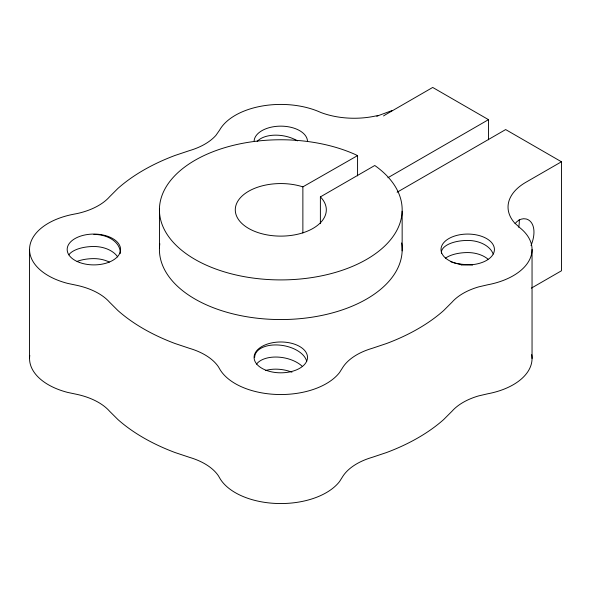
<?xml version="1.0" encoding="UTF-8"?>
<svg xmlns="http://www.w3.org/2000/svg" width="591" height="591" viewBox="0 0 591 591"><rect width="100%" height="100%" fill="white"/><g stroke="black" fill="none" stroke-linecap="round" stroke-linejoin="round"><path stroke-width="0.89" d="M515.116 223.605C517.627 220.229 521.912 217.902 526.175 218.98A26.706 15.425 -60 0 1 531.021 245.509M488.498 139.808L488.498 119.655L432.708 87.446L386.366 114.203A66.753 38.541 -60 0 0 383.544 115.932M320.388 223.671L320.388 196.892L374.746 165.51L375.832 166.248A121.377 70.078 0 0 1 308.657 278.043A121.377 70.078 0 0 1 162.045 195.355A121.377 70.078 0 0 1 354.068 153.97L357.57 155.603L357.57 175.889M387.91 177.728L488.498 119.655M397.1 192.245L505.66 129.569L561.45 161.779L561.45 270.789L531.361 288.135M561.45 161.779L525.813 182.316A60.688 35.039 0 0 0 514.658 222.999L519.762 227.653A64.33 37.137 0 0 1 487.597 284.803L478.511 286.923A60.688 35.039 0 0 0 451.989 302.23L443.671 310.548A194.203 112.12 0 0 1 386.566 343.511L372.16 348.335A60.688 35.039 0 0 0 343.053 366.996L339.566 372.5A64.33 37.137 0 0 1 277.43 394.485A64.33 37.137 0 0 1 219.616 368.873L218.53 366.981A60.688 35.039 0 0 0 189.43 348.321L175.032 343.511A194.203 112.12 0 0 1 117.927 310.548L109.579 302.23A60.688 35.039 0 0 0 77.258 285.423L67.714 283.407A64.33 37.137 0 0 1 29.639 247.533A64.33 37.137 0 0 1 74.001 214.156L77.281 213.528A60.688 35.039 0 0 0 109.608 196.729L117.927 188.418A194.203 112.12 0 0 1 175.032 155.448L189.438 150.631A60.688 35.039 0 0 0 215.959 135.317L219.616 130.086A64.33 37.137 0 0 1 318.608 111.514L321.149 112.6A60.688 35.039 0 0 0 375.95 115.925L378.388 115.6L392.394 110.443M320.388 196.892L320.765 197.268A45.514 26.277 0 0 1 288.223 235.765A45.514 26.277 0 0 1 235.949 205.358A45.514 26.277 0 0 1 302.873 186.859L357.57 155.603M376.762 116.228L378.388 115.6M532.048 249.483L532.048 358.493M402.153 211.223L402.153 250.865M302.873 186.859L302.873 233.024M159.444 208.453L159.444 248.094M29.55 249.483L29.55 358.493M29.779 355.383A64.33 37.137 0 0 0 67.714 392.424L77.258 394.441A60.688 35.039 0 0 1 109.579 411.24L117.927 419.558A194.203 112.12 0 0 0 175.032 452.529L189.43 457.331A60.688 35.039 0 0 1 218.53 475.991L219.616 477.89A64.33 37.137 0 0 0 277.43 503.502A64.33 37.137 0 0 0 339.566 481.517L343.053 476.006A60.688 35.039 0 0 1 372.16 457.345L386.566 452.529A194.203 112.12 0 0 0 443.671 419.558L451.989 411.247A60.688 35.039 0 0 1 478.511 395.933L487.597 393.813A64.33 37.137 0 0 0 531.693 354.615M401.644 242.945A121.377 70.078 0 0 1 281.456 319.554A121.377 70.078 0 0 1 159.836 243.699M254.123 140.835A26.706 15.418 0 0 1 281.22 126.149A26.706 15.418 0 0 1 307.497 141.323M519.193 219.734A26.388 12.167 -60 0 1 518.691 227.247M257.166 141.448A26.396 15.085 9.8 0 1 297.458 140.865M467.717 264.576A26.396 12.064 0 0 1 450.948 261.798M441.44 253.266A26.396 12.064 0 0 1 467.717 240.441A26.396 18.114 0 0 1 493.219 254.056M487.996 259.131A26.396 18.114 0 0 0 467.717 252.564A26.396 12.064 0 0 0 445.496 258.156M472.645 265.004A26.396 18.114 0 0 0 467.717 264.672A26.396 12.064 0 0 0 461.172 265.049M254.662 357.4A26.396 15.085 9.8 0 1 279.159 345.063A26.396 15.085 9.8 0 1 306.722 361.522M256.509 364.137A26.396 15.085 9.8 0 1 277.534 357.075A26.396 15.085 9.8 0 1 301.935 366.051M265.44 370.579A26.396 15.085 9.8 0 1 291.924 372.182M68.837 254.832A26.396 12.064 0 0 1 93.88 246.499A26.396 18.114 0 0 1 117.698 256.908M93.88 234.398A26.396 18.114 0 0 1 120.158 253.65M109.342 262.086A26.396 18.114 0 0 0 93.88 258.622A26.396 12.064 0 0 0 77.111 261.385M453.29 262.456A26.706 15.418 0 0 0 494.394 250.207A26.706 15.418 0 0 0 455.469 235.779A26.706 15.418 0 0 0 453.29 262.456M79.453 262.456A26.706 15.418 0 0 0 120.549 250.207A26.706 15.418 0 0 0 81.632 235.779A26.706 15.418 0 0 0 79.453 262.456M266.371 370.372A26.706 15.418 0 0 0 307.475 358.124A26.706 15.418 0 0 0 268.55 343.696A26.706 15.418 0 0 0 266.371 370.372"/></g></svg>
